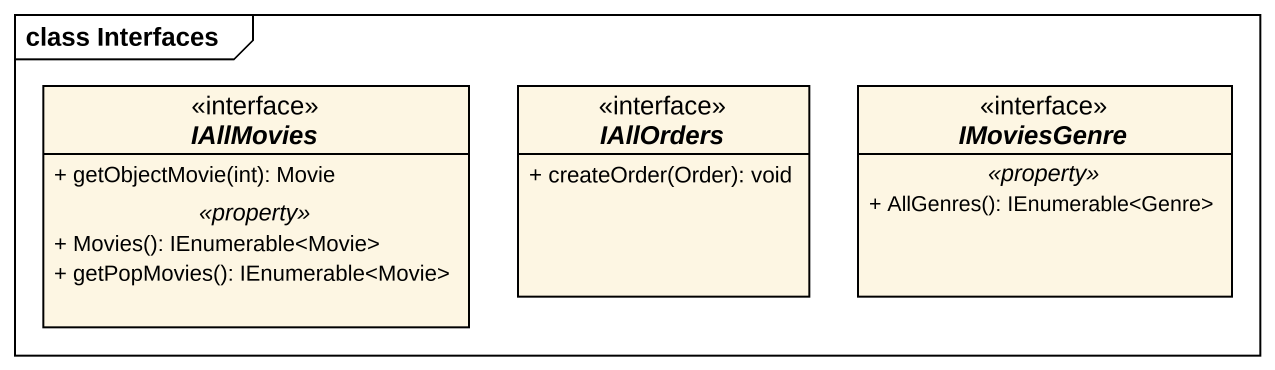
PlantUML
@startuml
mainframe class Interfaces
hide circle
hide empty members
skinparam classAttributeIconSize 0
interface IAllMovies {
  + getObjectMovie(int): Movie
  .. <<property>> ..
  + Movies(): IEnumerable<Movie>
  + getPopMovies(): IEnumerable<Movie>
}
interface IAllOrders {
  + createOrder(Order): void
}
interface IMoviesGenre {
  .. <<property>> ..
  + AllGenres(): IEnumerable<Genre>
}
@enduml
